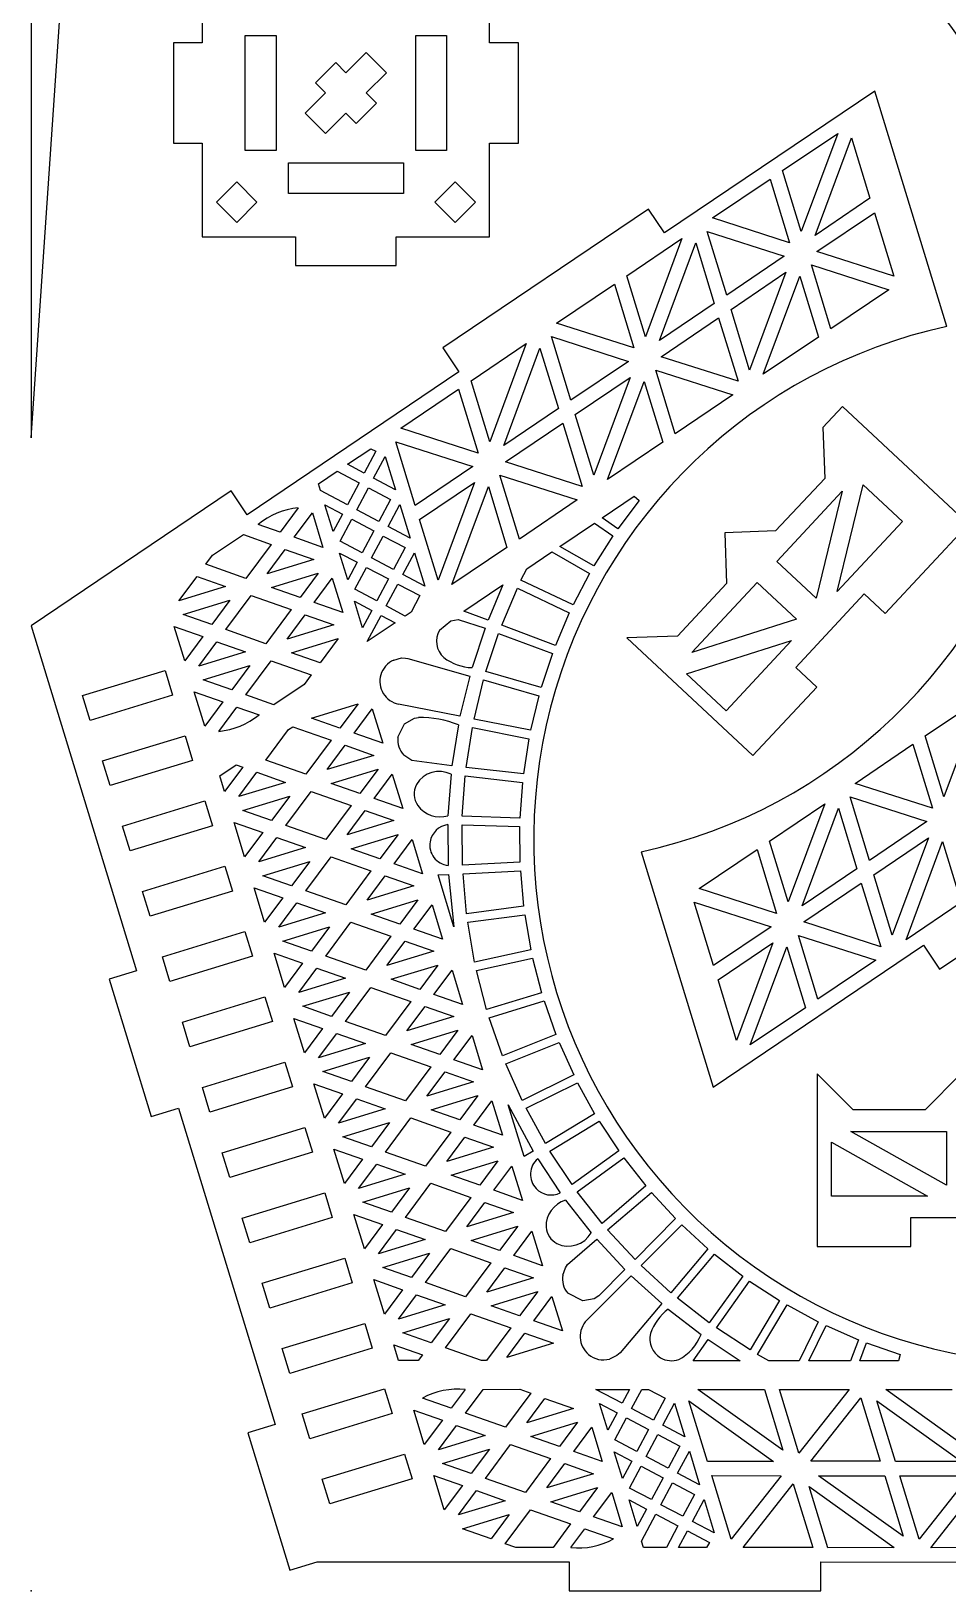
# Model space of a CAD drawing. Extents: x -170 to 20, y -131 to 140.
# Drawn here: x -169.6 to -67.6, y -131.2 to 42.3 of the extents above; entities that cross this region are included whole.
import ezdxf

# ---------------------------------------------------------------- set-up
doc = ezdxf.new("R2010")
doc.units = 0
doc.header["$MEASUREMENT"] = 0
doc.layers.add('CYAN', color=4, linetype='Continuous')
doc.layers.add('RED', color=1, linetype='Continuous')

msp = doc.modelspace()

# ---------------------------------------------------------------- linework, layer by layer
at = {"layer": 'CYAN'}
for p, q in [((-169.588992, 86.399493), (-169.588992, -2.900507)), ((-169.588992, -2.900507), (-165.808992, 52.759493)), ((-150.555992, 51.466493), (-150.555992, 41.066493)), ((-118.555992, 41.066493), (-118.555992, 51.466493)), ((-145.755992, 29.066493), (-145.755992, 41.866493)), ((-145.755992, 41.866493), (-142.335992, 41.866493)), ((-142.335992, 41.866493), (-142.335992, 29.066493)), ((-126.775992, 29.066493), (-126.775992, 41.866493)), ((-126.775992, 41.866493), (-123.355992, 41.866493)), ((-123.355992, 41.866493), (-123.355992, 29.066493)), ((-150.555992, 41.066493), (-153.755992, 41.066493)), ((-153.755992, 41.066493), (-153.755992, 29.866493)), ((-134.555992, 37.726493), (-132.295992, 39.986493)), ((-132.295992, 39.986493), (-130.035992, 37.726493)), ((-115.355992, 41.066493), (-118.555992, 41.066493)), ((-115.355992, 29.866493), (-115.355992, 41.066493)), ((-137.955992, 36.606493), (-135.695992, 38.866493)), ((-135.695992, 38.866493), (-134.555992, 37.726493)), ((-136.815992, 35.466493), (-137.955992, 36.606493)), ((-130.035992, 37.726493), (-132.295992, 35.466493)), ((-139.075992, 33.206493), (-136.815992, 35.466493)), ((-132.295992, 35.466493), (-131.155992, 34.326493)), ((-75.685992, 35.680493), (-99.091992, 19.887493)), ((-67.674992, 9.478493), (-75.685992, 35.680493)), ((-136.815992, 30.946493), (-139.075992, 33.206493)), ((-134.555992, 33.206493), (-136.815992, 30.946493)), ((-133.415992, 32.066493), (-134.555992, 33.206493)), ((-131.155992, 34.326493), (-133.415992, 32.066493)), ((-153.755992, 29.866493), (-150.555992, 29.866493)), ((-150.555992, 29.866493), (-150.555992, 19.466493)), ((-118.555992, 19.466493), (-118.555992, 29.866493)), ((-118.555992, 29.866493), (-115.355992, 29.866493)), ((-85.947992, 26.834493), (-79.808992, 30.969493)), ((-79.808992, 30.969493), (-83.871992, 20.044493)), ((-82.319992, 19.619493), (-78.277992, 30.475493)), ((-78.277992, 30.475493), (-76.219992, 23.743493)), ((-142.335992, 29.066493), (-145.755992, 29.066493)), ((-123.355992, 29.066493), (-126.775992, 29.066493)), ((-140.955992, 24.266493), (-140.955992, 27.686493)), ((-140.955992, 27.686493), (-128.155992, 27.686493)), ((-128.155992, 27.686493), (-128.155992, 24.266493)), ((-83.871992, 20.044493), (-85.947992, 26.834493)), ((-148.975992, 23.306493), (-146.715992, 25.566493)), ((-146.715992, 25.566493), (-144.455992, 23.306493)), ((-124.655992, 23.306493), (-122.395992, 25.566493)), ((-122.395992, 25.566493), (-120.135992, 23.306493)), ((-93.766992, 21.557493), (-87.331992, 25.888493)), ((-87.331992, 25.888493), (-85.162992, 18.792493)), ((-146.715992, 21.046493), (-148.975992, 23.306493)), ((-144.455992, 23.306493), (-146.715992, 21.046493)), ((-128.155992, 24.266493), (-140.955992, 24.266493)), ((-122.395992, 21.046493), (-124.655992, 23.306493)), ((-120.135992, 23.306493), (-122.395992, 21.046493)), ((-76.219992, 23.743493), (-82.319992, 19.619493)), ((-100.865992, 22.545493), (-123.768992, 7.093493)), ((-99.091992, 19.887493), (-100.865992, 22.545493)), ((-85.162992, 18.792493), (-93.766992, 21.557493)), ((-82.124992, 17.817493), (-75.727992, 22.136493)), ((-75.727992, 22.136493), (-73.570992, 15.079493)), ((-150.555992, 19.466493), (-140.155992, 19.466493)), ((-140.155992, 19.466493), (-140.155992, 16.266493)), ((-128.955992, 16.266493), (-128.955992, 19.466493)), ((-128.955992, 19.466493), (-118.555992, 19.466493)), ((-103.284992, 15.134493), (-97.145992, 19.269493)), ((-97.145992, 19.269493), (-101.208992, 8.344493)), ((-92.166992, 12.970493), (-94.329992, 20.046493)), ((-94.329992, 20.046493), (-85.769992, 17.289493)), ((-99.656992, 7.919493), (-95.614992, 18.775493)), ((-95.614992, 18.775493), (-93.555992, 12.043493)), ((-73.570992, 15.079493), (-82.124992, 17.817493)), ((-140.155992, 16.266493), (-128.955992, 16.266493)), ((-85.769992, 17.289493), (-92.166992, 12.970493)), ((-80.562992, 9.218493), (-82.737992, 16.333493)), ((-82.737992, 16.333493), (-74.133992, 13.568493)), ((-111.103992, 9.857493), (-104.668992, 14.188493)), ((-104.668992, 14.188493), (-102.499992, 7.092493)), ((-101.208992, 8.344493), (-103.284992, 15.134493)), ((-91.680992, 11.382493), (-85.579992, 15.506493)), ((-85.579992, 15.506493), (-89.616992, 4.631493)), ((-88.091992, 4.156493), (-84.021992, 15.062493)), ((-84.021992, 15.062493), (-81.952992, 8.292493)), ((-74.133992, 13.568493), (-80.562992, 9.218493)), ((-93.555992, 12.043493), (-99.656992, 7.919493)), ((-99.461992, 6.117493), (-93.064992, 10.436493)), ((-93.064992, 10.436493), (-90.906992, 3.379493)), ((-89.616992, 4.631493), (-91.680992, 11.382493)), ((-102.499992, 7.092493), (-111.103992, 9.857493)), ((-123.768992, 7.093493), (-121.975992, 4.442493)), ((-120.621992, 3.433493), (-114.482992, 7.569493)), ((-114.482992, 7.569493), (-118.545992, -3.355507)), ((-116.993992, -3.780507), (-112.950992, 7.075493)), ((-112.950992, 7.075493), (-110.892992, 0.343493)), ((-109.502992, 1.270493), (-111.666992, 8.346493)), ((-111.666992, 8.346493), (-103.106992, 5.589493)), ((-81.952992, 8.292493), (-88.091992, 4.156493)), ((-103.106992, 5.589493), (-109.502992, 1.270493)), ((-90.906992, 3.379493), (-99.461992, 6.117493)), ((-121.975992, 4.442493), (-145.554992, -11.466507)), ((-109.017992, -0.317507), (-102.916992, 3.806493)), ((-102.916992, 3.806493), (-106.953992, -7.068507)), ((-97.899992, -2.481507), (-100.074992, 4.633493)), ((-100.074992, 4.633493), (-91.469992, 1.868493)), ((-128.440992, -1.842507), (-122.005992, 2.488493)), ((-122.005992, 2.488493), (-119.835992, -4.607507)), ((-118.545992, -3.355507), (-120.621992, 3.433493)), ((-105.427992, -7.543507), (-101.358992, 3.362493)), ((-101.358992, 3.362493), (-99.288992, -3.407507)), ((-91.469992, 1.868493), (-97.899992, -2.481507)), ((-110.892992, 0.343493), (-116.993992, -3.780507)), ((-79.277992, 0.567493), (-81.459992, -1.773507)), ((-65.235992, -12.527507), (-79.277992, 0.567493)), ((-116.798992, -5.582507), (-110.401992, -1.263507)), ((-110.401992, -1.263507), (-108.243992, -8.320507)), ((-106.953992, -7.068507), (-109.017992, -0.317507)), ((-126.839992, -10.429507), (-129.003992, -3.353507)), ((-129.003992, -3.353507), (-120.442992, -6.110507)), ((-119.835992, -4.607507), (-128.440992, -1.842507)), ((-99.288992, -3.407507), (-105.427992, -7.543507)), ((-81.459992, -1.773507), (-81.262992, -7.426507)), ((-134.386992, -5.856507), (-131.799992, -4.124507)), ((-131.231992, -4.410507), (-132.532992, -6.858507)), ((-131.799992, -4.124507), (-131.231992, -4.410507)), ((-131.483992, -7.415507), (-130.176992, -4.987507)), ((-130.176992, -4.987507), (-129.036992, -8.717507)), ((-137.610992, -8.034507), (-135.512992, -6.619507)), ((-135.512992, -6.619507), (-133.090992, -7.907507)), ((-132.532992, -6.858507), (-134.386992, -5.856507)), ((-120.442992, -6.110507), (-126.839992, -10.429507)), ((-108.243992, -8.320507), (-116.798992, -5.582507)), ((-137.388992, -8.761507), (-137.610992, -8.034507)), ((-133.090992, -7.907507), (-134.391992, -10.354507)), ((-133.342992, -10.912507), (-132.035992, -8.483507)), ((-132.035992, -8.483507), (-129.594992, -9.766507)), ((-129.036992, -8.717507), (-131.483992, -7.415507)), ((-126.354992, -12.017507), (-120.253992, -7.893507)), ((-120.253992, -7.893507), (-124.290992, -18.768507)), ((-122.764992, -19.243507), (-118.695992, -8.337507)), ((-118.695992, -8.337507), (-116.625992, -15.107507)), ((-115.235992, -14.181507), (-117.411992, -7.066507)), ((-117.411992, -7.066507), (-108.806992, -9.831507)), ((-81.262992, -7.426507), (-86.718992, -13.277507)), ((-79.888992, -20.029507), (-76.992992, -8.126507)), ((-76.992992, -8.126507), (-72.604992, -12.218507)), ((-147.328992, -8.809507), (-169.588992, -23.834507)), ((-145.554992, -11.466507), (-147.328992, -8.809507)), ((-134.391992, -10.354507), (-137.388992, -8.761507)), ((-135.985992, -13.351507), (-136.891992, -10.386507)), ((-136.891992, -10.386507), (-134.949992, -11.403507)), ((-129.594992, -9.766507), (-130.895992, -12.213507)), ((-129.846992, -12.771507), (-128.539992, -10.342507)), ((-128.539992, -10.342507), (-127.399992, -14.072507)), ((-108.806992, -9.831507), (-115.235992, -14.181507)), ((-106.041992, -11.830507), (-102.469992, -9.420507)), ((-101.911992, -9.877507), (-104.293992, -13.031507)), ((-102.469992, -9.420507), (-101.911992, -9.877507)), ((-86.599992, -16.669507), (-79.315992, -8.858507)), ((-79.315992, -8.858507), (-82.211992, -20.761507)), ((-139.866992, -10.710507), (-141.883992, -13.418507)), ((-140.309992, -13.983507), (-138.292992, -11.275507)), ((-138.292992, -11.275507), (-137.123992, -15.100507)), ((-134.949992, -11.403507), (-135.985992, -13.351507)), ((-135.201992, -14.408507), (-133.894992, -11.980507)), ((-133.894992, -11.980507), (-131.453992, -13.262507)), ((-130.895992, -12.213507), (-133.342992, -10.912507)), ((-124.290992, -18.768507), (-126.354992, -12.017507)), ((-104.293992, -13.031507), (-106.041992, -11.830507)), ((-149.400992, -15.988507), (-145.964992, -13.683507)), ((-145.964992, -13.683507), (-142.872992, -14.766507)), ((-141.883992, -13.418507), (-144.316992, -12.573507)), ((-131.453992, -13.262507), (-132.754992, -15.709507)), ((-131.705992, -16.267507), (-130.398992, -13.839507)), ((-130.398992, -13.839507), (-127.956992, -15.121507)), ((-127.399992, -14.072507), (-129.846992, -12.771507)), ((-110.739992, -15.002507), (-106.890992, -12.403507)), ((-104.845992, -13.827507), (-106.959992, -17.172507)), ((-106.890992, -12.403507), (-104.845992, -13.827507)), ((-86.718992, -13.277507), (-92.371992, -13.474507)), ((-92.371992, -13.474507), (-92.174992, -19.128507)), ((-72.604992, -12.218507), (-79.888992, -20.029507)), ((-74.510992, -22.473507), (-65.235992, -12.527507)), ((-142.872992, -14.766507), (-145.687992, -18.555507)), ((-143.314992, -18.039507), (-141.298992, -15.331507)), ((-141.298992, -15.331507), (-138.112992, -16.448507)), ((-137.123992, -15.100507), (-140.309992, -13.983507)), ((-132.754992, -15.709507), (-135.201992, -14.408507)), ((-127.956992, -15.121507), (-129.258992, -17.568507)), ((-116.625992, -15.107507), (-122.764992, -19.243507)), ((-114.433992, -17.491507), (-111.626992, -15.587507)), ((-111.626992, -15.587507), (-107.436992, -18.007507)), ((-106.959992, -17.172507), (-110.739992, -15.002507)), ((-150.140992, -16.988507), (-149.400992, -15.988507)), ((-145.687992, -18.555507), (-150.140992, -16.988507)), ((-138.112992, -16.448507), (-143.314992, -18.039507)), ((-134.347992, -18.706507), (-135.254992, -15.742507)), ((-135.254992, -15.742507), (-133.312992, -16.758507)), ((-133.312992, -16.758507), (-134.347992, -18.706507)), ((-133.564992, -19.763507), (-132.257992, -17.335507)), ((-132.257992, -17.335507), (-129.815992, -18.617507)), ((-129.258992, -17.568507), (-131.705992, -16.267507)), ((-128.209992, -18.126507), (-126.902992, -15.698507)), ((-126.902992, -15.698507), (-125.761992, -19.427507)), ((-82.211992, -20.761507), (-86.599992, -16.669507)), ((-153.145992, -21.044507), (-151.129992, -18.336507)), ((-151.129992, -18.336507), (-147.943992, -19.454507)), ((-142.846992, -19.569507), (-137.644992, -17.978507)), ((-137.644992, -17.978507), (-139.661992, -20.686507)), ((-138.087992, -21.251507), (-136.070992, -18.543507)), ((-136.070992, -18.543507), (-134.901992, -22.368507)), ((-129.815992, -18.617507), (-131.117992, -21.065507)), ((-125.761992, -19.427507), (-128.209992, -18.126507)), ((-115.066992, -18.772507), (-114.433992, -17.491507)), ((-109.276992, -21.498507), (-115.066992, -18.772507)), ((-107.436992, -18.007507), (-109.276992, -21.498507)), ((-96.065992, -26.820507), (-88.782992, -19.009507)), ((-88.782992, -19.009507), (-84.394992, -23.101507)), ((-147.943992, -19.454507), (-153.145992, -21.044507)), ((-147.918992, -24.256507), (-145.102992, -20.468507)), ((-145.102992, -20.468507), (-140.650992, -22.034507)), ((-139.661992, -20.686507), (-142.846992, -19.569507)), ((-131.117992, -21.065507), (-133.564992, -19.763507)), ((-130.068992, -21.622507), (-128.761992, -19.194507)), ((-128.761992, -19.194507), (-126.319992, -20.476507)), ((-126.319992, -20.476507), (-127.307992, -22.305507)), ((-121.421992, -22.200507), (-117.071992, -19.259507)), ((-117.071992, -19.259507), (-118.726992, -23.216507)), ((-117.216992, -23.779507), (-115.467992, -19.647507)), ((-115.467992, -19.647507), (-109.696992, -22.379507)), ((-92.174992, -19.128507), (-97.630992, -24.979507)), ((-84.489992, -28.482507), (-76.850992, -20.291507)), ((-76.850992, -20.291507), (-74.510992, -22.473507)), ((-152.677992, -22.574507), (-147.475992, -20.984507)), ((-147.475992, -20.984507), (-149.491992, -23.692507)), ((-140.650992, -22.034507), (-143.465992, -25.823507)), ((-134.901992, -22.368507), (-138.087992, -21.251507)), ((-132.710992, -24.061507), (-133.616992, -21.097507)), ((-133.616992, -21.097507), (-131.674992, -22.114507)), ((-131.674992, -22.114507), (-132.710992, -24.061507)), ((-127.945992, -22.751507), (-130.068992, -21.622507)), ((-127.307992, -22.305507), (-127.945992, -22.751507)), ((-118.726992, -23.216507), (-121.421992, -22.200507)), ((-109.696992, -22.379507), (-111.236992, -26.029507)), ((-169.588992, -23.834507), (-157.852992, -62.220507)), ((-152.497992, -27.748507), (-153.666992, -23.922507)), ((-153.666992, -23.922507), (-150.480992, -25.040507)), ((-149.491992, -23.692507), (-152.677992, -22.574507)), ((-143.465992, -25.823507), (-147.918992, -24.256507)), ((-141.092992, -25.307507), (-139.076992, -22.599507)), ((-135.890992, -23.716507), (-141.092992, -25.307507)), ((-139.076992, -22.599507), (-135.890992, -23.716507)), ((-132.179992, -25.593507), (-130.620992, -22.690507)), ((-129.071992, -23.514507), (-132.179992, -25.593507)), ((-130.620992, -22.690507), (-129.071992, -23.514507)), ((-124.138992, -24.327507), (-122.871992, -23.270507)), ((-122.871992, -23.270507), (-122.052992, -23.145507)), ((-122.052992, -23.145507), (-119.059992, -24.112507)), ((-119.059992, -24.112507), (-120.503992, -28.486507)), ((-111.236992, -26.029507), (-117.216992, -23.779507)), ((-84.394992, -23.101507), (-96.065992, -26.820507)), ((-150.480992, -25.040507), (-152.497992, -27.748507)), ((-150.923992, -28.312507), (-148.907992, -25.604507)), ((-148.907992, -25.604507), (-145.721992, -26.722507)), ((-140.624992, -26.837507), (-135.422992, -25.246507)), ((-135.422992, -25.246507), (-137.439992, -27.954507)), ((-118.964992, -28.936507), (-117.567992, -24.681507)), ((-117.567992, -24.681507), (-111.569992, -26.926507)), ((-97.630992, -24.979507), (-103.283992, -25.176507)), ((-103.283992, -25.176507), (-89.241992, -38.270507)), ((-96.634992, -29.189507), (-84.962992, -25.470507)), ((-84.962992, -25.470507), (-92.245992, -33.281507)), ((-145.721992, -26.722507), (-150.923992, -28.312507)), ((-145.696992, -31.524507), (-142.880992, -27.736507)), ((-142.880992, -27.736507), (-138.428992, -29.302507)), ((-137.439992, -27.954507), (-140.624992, -26.837507)), ((-129.231992, -27.641507), (-128.359992, -27.416507)), ((-128.359992, -27.416507), (-127.917992, -27.427507)), ((-127.917992, -27.427507), (-127.677992, -27.458507)), ((-127.677992, -27.458507), (-120.761992, -29.422507)), ((-111.569992, -26.926507), (-112.821992, -30.696507)), ((-163.867992, -31.600507), (-154.687992, -28.794507)), ((-154.687992, -28.794507), (-153.845992, -31.548507)), ((-150.455992, -29.842507), (-145.253992, -28.252507)), ((-145.253992, -28.252507), (-147.269992, -30.960507)), ((-138.428992, -29.302507), (-139.194992, -30.352507)), ((-120.761992, -29.422507), (-121.860992, -33.899507)), ((-112.821992, -30.696507), (-118.964992, -28.936507)), ((-92.245992, -33.281507), (-96.634992, -29.189507)), ((-82.148992, -30.664507), (-84.489992, -28.482507)), ((-151.444992, -31.190507), (-148.258992, -32.308507)), ((-150.275992, -35.016507), (-151.444992, -31.190507)), ((-147.269992, -30.960507), (-150.455992, -29.842507)), ((-139.194992, -30.352507), (-142.579992, -32.621507)), ((-120.280992, -34.211507), (-119.228992, -29.853507)), ((-119.228992, -29.853507), (-113.084992, -31.614507)), ((-89.241992, -38.270507), (-82.148992, -30.664507)), ((-163.025992, -34.355507), (-163.867992, -31.600507)), ((-153.845992, -31.548507), (-163.025992, -34.355507)), ((-148.258992, -32.308507), (-150.275992, -35.016507)), ((-148.701992, -35.580507), (-146.685992, -32.872507)), ((-146.685992, -32.872507), (-144.226992, -33.731507)), ((-142.579992, -32.621507), (-145.696992, -31.524507)), ((-138.402992, -34.105507), (-133.200992, -32.514507)), ((-133.200992, -32.514507), (-135.217992, -35.222507)), ((-121.860992, -33.899507), (-128.690992, -32.557507)), ((-113.084992, -31.614507), (-114.003992, -35.450507)), ((-70.058992, -36.095507), (-63.919992, -31.960507)), ((-63.919992, -31.960507), (-67.988992, -42.866507)), ((-135.217992, -35.222507), (-138.402992, -34.105507)), ((-133.643992, -35.787507), (-131.626992, -33.079507)), ((-131.626992, -33.079507), (-130.457992, -36.904507)), ((-128.024992, -34.738507), (-126.914992, -34.127507)), ((-126.914992, -34.127507), (-126.476992, -34.055507)), ((-114.003992, -35.450507), (-120.280992, -34.211507)), ((-161.645992, -38.868507), (-152.465992, -36.062507)), ((-152.465992, -36.062507), (-151.623992, -38.816507)), ((-143.473992, -38.792507), (-140.940992, -35.382507)), ((-140.940992, -35.382507), (-140.470992, -35.071507)), ((-140.470992, -35.071507), (-136.206992, -36.570507)), ((-130.457992, -36.904507), (-133.643992, -35.787507)), ((-128.776992, -36.244507), (-128.024992, -34.738507)), ((-122.029992, -34.850507), (-122.750992, -39.400507)), ((-121.167992, -39.585507), (-120.474992, -35.148507)), ((-120.474992, -35.148507), (-114.191992, -36.407507)), ((-114.191992, -36.407507), (-114.795992, -40.314507)), ((-67.988992, -42.866507), (-70.058992, -36.095507)), ((-136.206992, -36.570507), (-139.021992, -40.359507)), ((-136.648992, -39.842507), (-134.632992, -37.135507)), ((-134.632992, -37.135507), (-131.446992, -38.252507)), ((-77.877992, -41.372507), (-71.448992, -37.022507)), ((-71.448992, -37.022507), (-69.272992, -44.137507)), ((-160.803992, -41.622507), (-161.645992, -38.868507)), ((-151.623992, -38.816507), (-160.803992, -41.622507)), ((-148.585992, -40.543507), (-146.783992, -39.323507)), ((-146.036992, -39.576507), (-148.053992, -42.284507)), ((-146.783992, -39.323507), (-146.036992, -39.576507)), ((-139.021992, -40.359507), (-143.473992, -38.792507)), ((-131.446992, -38.252507), (-136.648992, -39.842507)), ((-136.180992, -41.373507), (-130.978992, -39.782507)), ((-130.978992, -39.782507), (-132.994992, -42.490507)), ((-127.215992, -38.820507), (-128.111992, -38.215507)), ((-122.750992, -39.400507), (-127.215992, -38.820507)), ((-114.795992, -40.314507), (-121.167992, -39.585507)), ((-148.053992, -42.284507), (-148.585992, -40.543507)), ((-146.479992, -42.848507), (-144.463992, -40.140507)), ((-141.277992, -41.258507), (-146.479992, -42.848507)), ((-144.463992, -40.140507), (-141.277992, -41.258507)), ((-132.994992, -42.490507), (-136.180992, -41.373507)), ((-131.421992, -43.054507), (-129.404992, -40.347507)), ((-129.404992, -40.347507), (-128.235992, -44.172507)), ((-122.856992, -40.352507), (-123.200992, -44.975507)), ((-121.600992, -45.009507), (-121.273992, -40.538507)), ((-121.273992, -40.538507), (-114.902992, -41.267507)), ((-114.902992, -41.267507), (-115.197992, -45.226507)), ((-69.272992, -44.137507), (-77.877992, -41.372507)), ((-159.423992, -46.136507), (-150.243992, -43.329507)), ((-150.243992, -43.329507), (-149.401992, -46.084507)), ((-146.011992, -44.378507), (-140.809992, -42.788507)), ((-140.809992, -42.788507), (-142.825992, -45.495507)), ((-141.251992, -46.060507), (-138.436992, -42.271507)), ((-138.436992, -42.271507), (-133.984992, -43.838507)), ((-128.235992, -44.172507), (-131.421992, -43.054507)), ((-76.282992, -49.940507), (-78.440992, -42.883507)), ((-78.440992, -42.883507), (-69.885992, -45.621507)), ((-142.825992, -45.495507), (-146.011992, -44.378507)), ((-133.984992, -43.838507), (-136.799992, -47.627507)), ((-134.426992, -47.110507), (-132.410992, -44.403507)), ((-132.410992, -44.403507), (-129.224992, -45.520507)), ((-115.197992, -45.226507), (-121.600992, -45.009507)), ((-87.395992, -47.795507), (-81.256992, -43.660507)), ((-81.256992, -43.660507), (-85.325992, -54.566507)), ((-83.767992, -55.010507), (-79.730992, -44.135507)), ((-79.730992, -44.135507), (-77.666992, -50.886507)), ((-158.581992, -48.890507), (-159.423992, -46.136507)), ((-149.401992, -46.084507), (-158.581992, -48.890507)), ((-145.831992, -49.551507), (-147.000992, -45.726507)), ((-147.000992, -45.726507), (-143.814992, -46.844507)), ((-143.814992, -46.844507), (-145.831992, -49.551507)), ((-136.799992, -47.627507), (-141.251992, -46.060507)), ((-129.224992, -45.520507), (-134.426992, -47.110507)), ((-123.212992, -45.961507), (-123.180992, -50.511507)), ((-121.585992, -50.462507), (-121.618992, -45.976507)), ((-121.618992, -45.976507), (-115.221992, -46.174507)), ((-115.221992, -46.174507), (-115.181992, -50.136507)), ((-69.885992, -45.621507), (-76.282992, -49.940507)), ((-68.481992, -62.048507), (-45.578992, -46.597507)), ((-144.257992, -50.116507), (-142.241992, -47.408507)), ((-139.055992, -48.525507), (-144.257992, -50.116507)), ((-142.241992, -47.408507), (-139.055992, -48.525507)), ((-133.958992, -48.640507), (-128.756992, -47.050507)), ((-128.756992, -47.050507), (-130.772992, -49.758507)), ((-129.199992, -50.322507), (-127.182992, -47.614507)), ((-127.182992, -47.614507), (-126.013992, -51.440507)), ((-85.325992, -54.566507), (-87.395992, -47.795507)), ((-75.791992, -51.547507), (-69.690992, -47.423507)), ((-69.690992, -47.423507), (-73.733992, -58.279507)), ((-72.201992, -58.773507), (-68.138992, -47.848507)), ((-68.138992, -47.848507), (-66.062992, -54.637507)), ((-143.789992, -51.646507), (-138.587992, -50.056507)), ((-138.587992, -50.056507), (-140.603992, -52.763507)), ((-139.029992, -53.328507), (-136.214992, -49.539507)), ((-136.214992, -49.539507), (-131.762992, -51.106507)), ((-130.772992, -49.758507), (-133.958992, -48.640507)), ((-126.013992, -51.440507), (-129.199992, -50.322507)), ((-115.181992, -50.136507), (-121.585992, -50.462507)), ((-101.672992, -48.981507), (-93.661992, -75.184507)), ((-95.214992, -53.072507), (-88.784992, -48.722507)), ((-88.784992, -48.722507), (-86.609992, -55.837507)), ((-157.201992, -53.404507), (-148.021992, -50.597507)), ((-148.021992, -50.597507), (-147.179992, -53.352507)), ((-140.603992, -52.763507), (-143.789992, -51.646507)), ((-131.762992, -51.106507), (-134.577992, -54.895507)), ((-132.204992, -54.378507), (-130.188992, -51.670507)), ((-130.188992, -51.670507), (-127.002992, -52.788507)), ((-124.301992, -51.565507), (-123.129992, -51.499507)), ((-122.541992, -57.322507), (-124.301992, -51.565507)), ((-123.129992, -51.499507), (-122.541992, -57.322507)), ((-121.521992, -51.426507), (-115.135992, -51.105507)), ((-121.120992, -55.883507), (-121.521992, -51.426507)), ((-115.135992, -51.105507), (-114.772992, -55.030507)), ((-77.666992, -50.886507), (-83.767992, -55.010507)), ((-73.733992, -58.279507), (-75.791992, -51.547507)), ((-156.359992, -56.158507), (-157.201992, -53.404507)), ((-147.179992, -53.352507), (-156.359992, -56.158507)), ((-143.609992, -56.819507), (-144.778992, -52.994507)), ((-144.778992, -52.994507), (-141.592992, -54.111507)), ((-134.577992, -54.895507), (-139.029992, -53.328507)), ((-127.002992, -52.788507), (-132.204992, -54.378507)), ((-86.609992, -55.837507), (-95.214992, -53.072507)), ((-83.577992, -56.793507), (-77.181992, -52.474507)), ((-77.181992, -52.474507), (-75.017992, -59.550507)), ((-141.592992, -54.111507), (-143.609992, -56.819507)), ((-142.035992, -57.384507), (-140.019992, -54.676507)), ((-140.019992, -54.676507), (-136.833992, -55.793507)), ((-131.736992, -55.908507), (-126.534992, -54.318507)), ((-126.534992, -54.318507), (-128.550992, -57.026507)), ((-126.977992, -57.590507), (-124.960992, -54.882507)), ((-124.960992, -54.882507), (-123.791992, -58.708507)), ((-114.772992, -55.030507), (-121.120992, -55.883507)), ((-93.619992, -61.640507), (-95.777992, -54.583507)), ((-95.777992, -54.583507), (-87.222992, -57.321507)), ((-66.062992, -54.637507), (-72.201992, -58.773507)), ((-136.833992, -55.793507), (-142.035992, -57.384507)), ((-136.807992, -60.596507), (-133.992992, -56.807507)), ((-133.992992, -56.807507), (-129.540992, -58.374507)), ((-128.550992, -57.026507), (-131.736992, -55.908507)), ((-120.998992, -56.829507), (-114.644992, -55.995507)), ((-120.229992, -61.258507), (-120.998992, -56.829507)), ((-114.644992, -55.995507), (-113.976992, -59.890507)), ((-75.017992, -59.550507), (-83.577992, -56.793507)), ((-154.979992, -60.672507), (-145.799992, -57.865507)), ((-145.799992, -57.865507), (-144.957992, -60.619507)), ((-141.567992, -58.914507), (-136.365992, -57.323507)), ((-138.381992, -60.031507), (-141.567992, -58.914507)), ((-136.365992, -57.323507), (-138.381992, -60.031507)), ((-129.540992, -58.374507), (-132.355992, -62.162507)), ((-129.982992, -61.646507), (-127.966992, -58.938507)), ((-127.966992, -58.938507), (-124.780992, -60.056507)), ((-123.791992, -58.708507), (-126.977992, -57.590507)), ((-87.222992, -57.321507), (-93.619992, -61.640507)), ((-84.184992, -58.296507), (-75.580992, -61.061507)), ((-82.015992, -65.391507), (-84.184992, -58.296507)), ((-154.137992, -63.426507), (-154.979992, -60.672507)), ((-144.957992, -60.619507), (-154.137992, -63.426507)), ((-141.387992, -64.087507), (-142.556992, -60.262507)), ((-142.556992, -60.262507), (-139.370992, -61.379507)), ((-132.355992, -62.162507), (-136.807992, -60.596507)), ((-124.780992, -60.056507), (-129.982992, -61.646507)), ((-113.976992, -59.890507), (-120.229992, -61.258507)), ((-93.661992, -75.184507), (-70.256992, -59.391507)), ((-93.128992, -63.247507), (-87.027992, -59.123507)), ((-87.027992, -59.123507), (-91.069992, -69.979507)), ((-89.538992, -70.473507), (-85.475992, -59.548507)), ((-85.475992, -59.548507), (-83.399992, -66.337507)), ((-70.256992, -59.391507), (-68.481992, -62.048507)), ((-157.852992, -62.220507), (-160.912992, -63.155507)), ((-139.370992, -61.379507), (-141.387992, -64.087507)), ((-139.813992, -64.652507), (-137.797992, -61.944507)), ((-137.797992, -61.944507), (-134.611992, -63.061507)), ((-129.514992, -63.176507), (-124.312992, -61.586507)), ((-124.312992, -61.586507), (-126.328992, -64.294507)), ((-124.755992, -64.858507), (-122.738992, -62.150507)), ((-122.738992, -62.150507), (-121.569992, -65.976507)), ((-120.006992, -62.193507), (-113.772992, -60.831507)), ((-118.888992, -66.536507), (-120.006992, -62.193507)), ((-113.772992, -60.831507), (-112.767992, -64.665507)), ((-75.580992, -61.061507), (-82.015992, -65.391507)), ((-160.912992, -63.155507), (-156.234992, -78.456507)), ((-134.611992, -63.061507), (-139.813992, -64.652507)), ((-134.585992, -67.864507), (-131.770992, -64.075507)), ((-131.770992, -64.075507), (-127.317992, -65.642507)), ((-126.328992, -64.294507), (-129.514992, -63.176507)), ((-91.069992, -69.979507), (-93.128992, -63.247507)), ((-152.757992, -67.940507), (-143.577992, -65.133507)), ((-143.577992, -65.133507), (-142.735992, -67.887507)), ((-139.345992, -66.182507), (-134.143992, -64.591507)), ((-134.143992, -64.591507), (-136.159992, -67.299507)), ((-127.317992, -65.642507), (-130.133992, -69.430507)), ((-121.569992, -65.976507), (-124.755992, -64.858507)), ((-112.767992, -64.665507), (-118.888992, -66.536507)), ((-118.607992, -67.454507), (-112.487992, -65.583507)), ((-112.487992, -65.583507), (-111.176992, -69.323507)), ((-140.334992, -67.530507), (-137.148992, -68.647507)), ((-139.165992, -71.355507), (-140.334992, -67.530507)), ((-136.159992, -67.299507), (-139.345992, -66.182507)), ((-127.760992, -68.914507), (-125.744992, -66.206507)), ((-122.558992, -67.324507), (-127.760992, -68.914507)), ((-125.744992, -66.206507), (-122.558992, -67.324507)), ((-117.106992, -71.680507), (-118.607992, -67.454507)), ((-83.399992, -66.337507), (-89.538992, -70.473507)), ((-151.915992, -70.694507), (-152.757992, -67.940507)), ((-142.735992, -67.887507), (-151.915992, -70.694507)), ((-137.148992, -68.647507), (-139.165992, -71.355507)), ((-137.591992, -71.920507), (-135.574992, -69.212507)), ((-135.574992, -69.212507), (-132.389992, -70.329507)), ((-130.133992, -69.430507), (-134.585992, -67.864507)), ((-127.292992, -70.444507), (-122.090992, -68.854507)), ((-122.090992, -68.854507), (-124.106992, -71.562507)), ((-122.533992, -72.126507), (-120.516992, -69.418507)), ((-120.516992, -69.418507), (-119.347992, -73.243507)), ((-111.176992, -69.323507), (-117.106992, -71.680507)), ((-132.389992, -70.329507), (-137.591992, -71.920507)), ((-124.106992, -71.562507), (-127.292992, -70.444507)), ((-116.768992, -72.580507), (-110.819992, -70.218507)), ((-110.819992, -70.218507), (-109.194992, -73.820507)), ((-150.535992, -75.208507), (-141.355992, -72.401507)), ((-141.355992, -72.401507), (-140.513992, -75.155507)), ((-137.123992, -73.450507), (-131.921992, -71.859507)), ((-131.921992, -71.859507), (-133.937992, -74.567507)), ((-132.363992, -75.132507), (-129.548992, -71.343507)), ((-129.548992, -71.343507), (-125.095992, -72.910507)), ((-119.347992, -73.243507), (-122.533992, -72.126507)), ((-114.928992, -76.682507), (-116.768992, -72.580507)), ((-133.937992, -74.567507), (-137.123992, -73.450507)), ((-125.095992, -72.910507), (-127.911992, -76.698507)), ((-125.538992, -76.182507), (-123.522992, -73.474507)), ((-120.336992, -74.592507), (-125.538992, -76.182507)), ((-123.522992, -73.474507), (-120.336992, -74.592507)), ((-109.194992, -73.820507), (-114.928992, -76.682507)), ((-82.088992, -73.700507), (-82.088992, -92.900507)), ((-78.088992, -77.700507), (-82.088992, -73.700507)), ((-66.088992, -73.700507), (-70.088992, -77.700507)), ((-149.693992, -77.962507), (-150.535992, -75.208507)), ((-140.513992, -75.155507), (-149.693992, -77.962507)), ((-138.112992, -74.798507), (-134.926992, -75.915507)), ((-136.943992, -78.623507), (-138.112992, -74.798507)), ((-134.926992, -75.915507), (-136.943992, -78.623507)), ((-127.911992, -76.698507), (-132.363992, -75.132507)), ((-125.070992, -77.712507), (-119.868992, -76.122507)), ((-119.868992, -76.122507), (-121.884992, -78.829507)), ((-114.500992, -77.534507), (-108.761992, -74.692507)), ((-108.761992, -74.692507), (-106.867992, -78.149507)), ((-156.234992, -78.456507), (-153.174992, -77.521507)), ((-153.174992, -77.521507), (-142.415992, -112.713507)), ((-135.369992, -79.188507), (-133.352992, -76.480507)), ((-130.167992, -77.597507), (-135.369992, -79.188507)), ((-133.352992, -76.480507), (-130.167992, -77.597507)), ((-121.884992, -78.829507), (-125.070992, -77.712507)), ((-120.311992, -79.394507), (-118.294992, -76.686507)), ((-118.294992, -76.686507), (-117.125992, -80.511507)), ((-114.723992, -82.893507), (-116.483992, -77.136507)), ((-116.483992, -77.136507), (-113.715992, -82.292507)), ((-112.340992, -81.454507), (-114.500992, -77.534507)), ((-70.088992, -77.700507), (-78.088992, -77.700507)), ((-148.313992, -82.476507), (-139.133992, -79.669507)), ((-139.133992, -79.669507), (-138.291992, -82.423507)), ((-134.901992, -80.718507), (-129.699992, -79.127507)), ((-129.699992, -79.127507), (-131.715992, -81.835507)), ((-130.141992, -82.400507), (-127.326992, -78.611507)), ((-127.326992, -78.611507), (-122.873992, -80.178507)), ((-117.125992, -80.511507), (-120.311992, -79.394507)), ((-106.867992, -78.149507), (-112.340992, -81.454507)), ((-111.855992, -82.288507), (-106.363992, -78.978507)), ((-106.363992, -78.978507), (-104.181992, -82.284507)), ((-131.715992, -81.835507), (-134.901992, -80.718507)), ((-122.873992, -80.178507), (-125.689992, -83.966507)), ((-123.316992, -83.450507), (-121.300992, -80.742507)), ((-121.300992, -80.742507), (-118.114992, -81.859507)), ((-80.488992, -81.300507), (-69.808992, -87.300507)), ((-80.488992, -87.300507), (-80.488992, -81.300507)), ((-78.368992, -80.100507), (-67.688992, -80.100507)), ((-67.688992, -86.100507), (-78.368992, -80.100507)), ((-67.688992, -80.100507), (-67.688992, -86.100507)), ((-147.471992, -85.230507), (-148.313992, -82.476507)), ((-138.291992, -82.423507), (-147.471992, -85.230507)), ((-135.890992, -82.066507), (-132.704992, -83.183507)), ((-134.721992, -85.891507), (-135.890992, -82.066507)), ((-132.704992, -83.183507), (-134.721992, -85.891507)), ((-125.689992, -83.966507), (-130.141992, -82.400507)), ((-118.114992, -81.859507), (-123.316992, -83.450507)), ((-113.715992, -82.292507), (-114.723992, -82.893507)), ((-113.205992, -83.140507), (-110.687992, -86.930507)), ((-109.374992, -86.026507), (-111.855992, -82.288507)), ((-104.181992, -82.284507), (-109.374992, -86.026507)), ((-108.818992, -86.818507), (-103.631992, -83.057507)), ((-103.631992, -83.057507), (-101.172992, -86.175507)), ((-133.147992, -86.456507), (-131.130992, -83.748507)), ((-127.945992, -84.865507), (-133.147992, -86.456507)), ((-131.130992, -83.748507), (-127.945992, -84.865507)), ((-122.848992, -84.980507), (-117.646992, -83.390507)), ((-119.662992, -86.097507), (-122.848992, -84.980507)), ((-117.646992, -83.390507), (-119.662992, -86.097507)), ((-118.089992, -86.662507), (-116.072992, -83.954507)), ((-116.072992, -83.954507), (-114.903992, -87.779507)), ((-132.679992, -87.986507), (-127.477992, -86.395507)), ((-127.477992, -86.395507), (-129.493992, -89.103507)), ((-127.919992, -89.668507), (-125.104992, -85.879507)), ((-125.104992, -85.879507), (-120.651992, -87.445507)), ((-114.903992, -87.779507), (-118.089992, -86.662507)), ((-101.172992, -86.175507), (-106.046992, -90.342507)), ((-146.091992, -89.744507), (-136.910992, -86.937507)), ((-136.910992, -86.937507), (-136.068992, -89.691507)), ((-129.493992, -89.103507), (-132.679992, -87.986507)), ((-120.651992, -87.445507), (-123.467992, -91.234507)), ((-121.094992, -90.718507), (-119.078992, -88.010507)), ((-119.078992, -88.010507), (-115.892992, -89.127507)), ((-110.125992, -87.741507), (-107.255992, -91.381507)), ((-106.046992, -90.342507), (-108.818992, -86.818507)), ((-105.426992, -91.072507), (-100.551992, -86.905507)), ((-100.551992, -86.905507), (-97.865992, -89.807507)), ((-69.808992, -87.300507), (-80.488992, -87.300507)), ((-145.249992, -92.498507), (-146.091992, -89.744507)), ((-136.068992, -89.691507), (-145.249992, -92.498507)), ((-133.668992, -89.334507), (-130.482992, -90.451507)), ((-132.499992, -93.159507), (-133.668992, -89.334507)), ((-123.467992, -91.234507), (-127.919992, -89.668507)), ((-115.892992, -89.127507), (-121.094992, -90.718507)), ((-97.865992, -89.807507), (-102.370992, -94.363507)), ((-71.688992, -92.900507), (-71.688992, -89.700507)), ((-71.688992, -89.700507), (-60.488992, -89.700507)), ((-130.482992, -90.451507), (-132.499992, -93.159507)), ((-130.925992, -93.723507), (-128.908992, -91.016507)), ((-128.908992, -91.016507), (-125.723992, -92.133507)), ((-120.626992, -92.248507), (-115.424992, -90.657507)), ((-115.424992, -90.657507), (-117.440992, -93.365507)), ((-115.867992, -93.930507), (-113.850992, -91.222507)), ((-113.850992, -91.222507), (-112.681992, -95.047507)), ((-102.370992, -94.363507), (-105.426992, -91.072507)), ((-101.685992, -95.032507), (-97.174992, -90.495507)), ((-97.174992, -90.495507), (-94.267992, -93.161507)), ((-125.723992, -92.133507), (-130.925992, -93.723507)), ((-130.457992, -95.254507), (-125.255992, -93.663507)), ((-125.255992, -93.663507), (-127.271992, -96.371507)), ((-125.697992, -96.935507), (-122.882992, -93.147507)), ((-122.882992, -93.147507), (-118.429992, -94.713507)), ((-117.440992, -93.365507), (-120.626992, -92.248507)), ((-109.894992, -94.927507), (-106.635992, -92.111507)), ((-106.635992, -92.111507), (-103.493992, -95.480507)), ((-94.267992, -93.161507), (-98.376992, -98.056507)), ((-82.088992, -92.900507), (-71.688992, -92.900507)), ((-143.869992, -97.012507), (-134.688992, -94.205507)), ((-134.688992, -94.205507), (-133.846992, -96.959507)), ((-127.271992, -96.371507), (-130.457992, -95.254507)), ((-118.429992, -94.713507), (-121.245992, -98.502507)), ((-118.872992, -97.986507), (-116.856992, -95.278507)), ((-116.856992, -95.278507), (-113.670992, -96.395507)), ((-112.681992, -95.047507), (-115.867992, -93.930507)), ((-110.417992, -96.091507), (-110.124992, -95.269507)), ((-110.124992, -95.269507), (-109.894992, -94.927507)), ((-98.376992, -98.056507), (-101.685992, -95.032507)), ((-97.645992, -98.669507), (-93.536992, -93.774507)), ((-93.536992, -93.774507), (-90.389992, -96.200507)), ((-143.027992, -99.766507), (-143.869992, -97.012507)), ((-133.846992, -96.959507), (-143.027992, -99.766507)), ((-131.446992, -96.602507), (-128.260992, -97.719507)), ((-130.277992, -100.427507), (-131.446992, -96.602507)), ((-121.245992, -98.502507), (-125.697992, -96.935507)), ((-113.670992, -96.395507), (-118.872992, -97.986507)), ((-107.733992, -101.105507), (-102.820992, -96.174507)), ((-103.493992, -95.480507), (-106.387992, -98.393507)), ((-102.820992, -96.174507), (-99.406992, -99.271507)), ((-90.389992, -96.200507), (-94.107992, -101.415507)), ((-93.311992, -101.966507), (-89.613992, -96.758507)), ((-89.613992, -96.758507), (-86.295992, -98.922507)), ((-128.260992, -97.719507), (-130.277992, -100.427507)), ((-128.703992, -100.991507), (-126.686992, -98.284507)), ((-126.686992, -98.284507), (-123.500992, -99.401507)), ((-118.404992, -99.516507), (-113.202992, -97.925507)), ((-113.202992, -97.925507), (-115.218992, -100.633507)), ((-113.644992, -101.198507), (-111.628992, -98.490507)), ((-111.628992, -98.490507), (-110.459992, -102.315507)), ((-108.179992, -98.962507), (-109.866992, -98.098507)), ((-106.933992, -98.728507), (-108.179992, -98.962507)), ((-106.387992, -98.393507), (-106.933992, -98.728507)), ((-94.107992, -101.415507), (-97.645992, -98.669507)), ((-86.295992, -98.922507), (-89.551992, -104.414507)), ((-123.500992, -99.401507), (-128.703992, -100.991507)), ((-123.475992, -104.203507), (-120.660992, -100.415507)), ((-120.660992, -100.415507), (-116.207992, -101.981507)), ((-115.218992, -100.633507), (-118.404992, -99.516507)), ((-99.406992, -99.271507), (-104.042992, -104.766507)), ((-98.669992, -99.903507), (-95.026992, -102.721507)), ((-88.729992, -104.916507), (-85.453992, -99.418507)), ((-85.453992, -99.418507), (-81.976992, -101.282507)), ((-141.647992, -104.280507), (-132.466992, -101.473507)), ((-132.466992, -101.473507), (-131.624992, -104.227507)), ((-128.235992, -102.521507), (-123.033992, -100.931507)), ((-123.033992, -100.931507), (-125.049992, -103.639507)), ((-116.207992, -101.981507), (-118.905992, -105.608507)), ((-110.459992, -102.315507), (-113.644992, -101.198507)), ((-89.551992, -104.414507), (-93.311992, -101.966507)), ((-81.976992, -101.282507), (-84.097992, -105.633507)), ((-83.034992, -105.621507), (-81.114992, -101.709507)), ((-81.114992, -101.709507), (-77.490992, -103.299507)), ((-129.224992, -103.870507), (-126.038992, -104.987507)), ((-128.692992, -105.610507), (-129.224992, -103.870507)), ((-125.049992, -103.639507), (-128.235992, -102.521507)), ((-116.650992, -105.254507), (-114.634992, -102.546507)), ((-111.448992, -103.663507), (-116.650992, -105.254507)), ((-114.634992, -102.546507), (-111.448992, -103.663507)), ((-95.915992, -105.628507), (-94.249992, -103.278507)), ((-94.249992, -103.278507), (-90.664992, -105.633507)), ((-77.490992, -103.299507), (-78.390992, -105.624507)), ((-77.365992, -105.624507), (-76.588992, -103.651507)), ((-76.588992, -103.651507), (-72.850992, -104.934507)), ((-140.805992, -107.034507), (-141.647992, -104.280507)), ((-131.624992, -104.227507), (-140.805992, -107.034507)), ((-126.516992, -105.614507), (-128.692992, -105.610507)), ((-126.038992, -104.987507), (-126.516992, -105.614507)), ((-119.468992, -105.613507), (-123.475992, -104.203507)), ((-118.905992, -105.608507), (-119.468992, -105.613507)), ((-104.391992, -105.061507), (-105.216992, -105.439507)), ((-104.042992, -104.766507), (-104.391992, -105.061507)), ((-90.664992, -105.633507), (-95.915992, -105.628507)), ((-87.488992, -105.624507), (-88.729992, -104.916507)), ((-84.097992, -105.633507), (-87.488992, -105.624507)), ((-78.390992, -105.624507), (-83.034992, -105.621507)), ((-73.057992, -105.624507), (-77.365992, -105.624507)), ((-72.850992, -104.934507), (-73.057992, -105.624507)), ((-139.425992, -111.547507), (-130.244992, -108.741507)), ((-130.244992, -108.741507), (-129.402992, -111.495507)), ((-121.269992, -108.820507), (-122.827992, -110.907507)), ((-121.253992, -111.471507), (-119.283992, -108.819507)), ((-119.283992, -108.819507), (-115.208992, -108.807507)), ((-113.985992, -109.249507), (-116.801992, -113.038507)), ((-115.208992, -108.807507), (-113.985992, -109.249507)), ((-106.731992, -108.830507), (-102.992992, -108.816507)), ((-103.815992, -110.364507), (-106.731992, -108.830507)), ((-102.992992, -108.816507), (-103.815992, -110.364507)), ((-102.760992, -110.941507), (-101.631992, -108.818507)), ((-101.631992, -108.818507), (-100.854992, -108.832507)), ((-100.854992, -108.832507), (-99.011992, -109.795507)), ((-95.375992, -108.830507), (-87.973992, -108.825507)), ((-85.903992, -115.596507), (-95.375992, -108.830507)), ((-87.973992, -108.825507), (-85.903992, -115.596507)), ((-84.127992, -115.931507), (-86.302992, -108.817507)), ((-86.302992, -108.817507), (-78.540992, -108.828507)), ((-78.540992, -108.828507), (-84.127992, -115.931507)), ((-74.459992, -108.835507), (-67.057992, -108.830507)), ((-64.987992, -115.601507), (-74.459992, -108.835507)), ((-122.827992, -110.907507), (-126.013992, -109.789507)), ((-114.428992, -112.522507), (-112.412992, -109.814507)), ((-109.226992, -110.931507), (-114.428992, -112.522507)), ((-112.412992, -109.814507), (-109.226992, -110.931507)), ((-105.408992, -113.361507), (-106.315992, -110.397507)), ((-106.315992, -110.397507), (-104.367992, -111.432507)), ((-100.319992, -112.223507), (-102.760992, -110.941507)), ((-99.011992, -109.795507), (-100.319992, -112.223507)), ((-99.264992, -112.800507), (-97.963992, -110.353507)), ((-97.963992, -110.353507), (-96.822992, -114.082507)), ((-94.310992, -116.828507), (-96.374992, -110.076507)), ((-96.374992, -110.076507), (-86.946992, -116.835507)), ((-82.789992, -116.819507), (-77.228992, -109.765507)), ((-77.228992, -109.765507), (-75.071992, -116.823507)), ((-73.394992, -116.833507), (-75.459992, -110.081507)), ((-75.459992, -110.081507), (-66.031992, -116.840507)), ((-142.415992, -112.713507), (-145.475992, -113.648507)), ((-138.583992, -114.302507), (-139.425992, -111.547507)), ((-129.402992, -111.495507), (-138.583992, -114.302507)), ((-127.002992, -111.137507), (-123.816992, -112.255507)), ((-125.833992, -114.963507), (-127.002992, -111.137507)), ((-123.816992, -112.255507), (-125.833992, -114.963507)), ((-124.259992, -115.527507), (-122.242992, -112.819507)), ((-122.242992, -112.819507), (-119.056992, -113.937507)), ((-116.801992, -113.038507), (-121.253992, -111.471507)), ((-113.960992, -114.052507), (-108.758992, -112.461507)), ((-108.758992, -112.461507), (-110.774992, -115.169507)), ((-104.367992, -111.432507), (-105.408992, -113.361507)), ((-104.619992, -114.438507), (-103.318992, -111.990507)), ((-103.318992, -111.990507), (-100.870992, -113.291507)), ((-96.822992, -114.082507), (-99.264992, -112.800507)), ((-145.475992, -113.648507), (-140.797992, -128.949507)), ((-119.056992, -113.937507), (-124.259992, -115.527507)), ((-110.774992, -115.169507), (-113.960992, -114.052507)), ((-109.200992, -115.734507), (-107.184992, -113.026507)), ((-107.184992, -113.026507), (-106.015992, -116.851507)), ((-102.178992, -115.720507), (-104.619992, -114.438507)), ((-100.870992, -113.291507), (-102.178992, -115.720507)), ((-101.123992, -116.297507), (-99.822992, -113.849507)), ((-99.822992, -113.849507), (-97.374992, -115.150507)), ((-137.203992, -118.815507), (-128.022992, -116.009507)), ((-128.022992, -116.009507), (-127.180992, -118.763507)), ((-123.791992, -117.057507), (-118.589992, -115.467507)), ((-118.589992, -115.467507), (-120.605992, -118.175507)), ((-119.031992, -118.739507), (-116.216992, -114.951507)), ((-116.216992, -114.951507), (-111.763992, -116.517507)), ((-106.015992, -116.851507), (-109.200992, -115.734507)), ((-103.771992, -118.717507), (-104.677992, -115.752507)), ((-104.677992, -115.752507), (-102.729992, -116.788507)), ((-97.374992, -115.150507), (-98.681992, -117.579507)), ((-97.627992, -118.156507), (-96.325992, -115.708507)), ((-96.325992, -115.708507), (-95.185992, -119.438507)), ((-120.605992, -118.175507), (-123.791992, -117.057507)), ((-111.763992, -116.517507), (-114.579992, -120.306507)), ((-112.206992, -119.790507), (-110.190992, -117.082507)), ((-110.190992, -117.082507), (-107.004992, -118.199507)), ((-102.729992, -116.788507), (-103.771992, -118.717507)), ((-102.982992, -119.793507), (-101.681992, -117.345507)), ((-101.681992, -117.345507), (-99.233992, -118.647507)), ((-98.681992, -117.579507), (-101.123992, -116.297507)), ((-86.946992, -116.835507), (-94.310992, -116.828507)), ((-75.071992, -116.823507), (-82.789992, -116.819507)), ((-66.031992, -116.840507), (-73.394992, -116.833507)), ((-136.361992, -121.570507), (-137.203992, -118.815507)), ((-127.180992, -118.763507), (-136.361992, -121.570507)), ((-123.611992, -122.231507), (-124.780992, -118.405507)), ((-124.780992, -118.405507), (-121.594992, -119.523507)), ((-121.594992, -119.523507), (-123.611992, -122.231507)), ((-114.579992, -120.306507), (-119.031992, -118.739507)), ((-107.004992, -118.199507), (-112.206992, -119.790507)), ((-111.738992, -121.320507), (-106.536992, -119.729507)), ((-106.536992, -119.729507), (-108.552992, -122.437507)), ((-99.233992, -118.647507), (-100.540992, -121.075507)), ((-99.486992, -121.652507), (-98.184992, -119.204507)), ((-98.184992, -119.204507), (-95.737992, -120.506507)), ((-95.185992, -119.438507), (-97.627992, -118.156507)), ((-91.661992, -125.492507), (-93.825992, -118.415507)), ((-93.825992, -118.415507), (-86.106992, -118.419507)), ((-86.106992, -118.419507), (-91.661992, -125.492507)), ((-90.350992, -126.429507), (-84.762992, -119.326507)), ((-84.762992, -119.326507), (-82.593992, -126.421507)), ((-82.993992, -119.642507), (-73.515992, -126.427507)), ((-80.917992, -126.432507), (-82.993992, -119.642507)), ((-72.521992, -125.162507), (-81.943992, -118.422507)), ((-81.943992, -118.422507), (-74.580992, -118.429507)), ((-74.580992, -118.429507), (-72.521992, -125.162507)), ((-70.746992, -125.497507), (-72.909992, -118.420507)), ((-72.909992, -118.420507), (-65.191992, -118.424507)), ((-65.191992, -118.424507), (-70.746992, -125.497507)), ((-69.434992, -126.435507), (-63.847992, -119.331507)), ((-122.037992, -122.795507), (-120.020992, -120.087507)), ((-116.834992, -121.205507), (-122.037992, -122.795507)), ((-120.020992, -120.087507), (-116.834992, -121.205507)), ((-108.552992, -122.437507), (-111.738992, -121.320507)), ((-106.978992, -123.002507), (-104.962992, -120.294507)), ((-104.962992, -120.294507), (-103.792992, -124.119507)), ((-102.134992, -124.072507), (-103.040992, -121.107507)), ((-103.040992, -121.107507), (-101.092992, -122.143507)), ((-100.540992, -121.075507), (-102.982992, -119.793507)), ((-95.737992, -120.506507), (-97.044992, -122.934507)), ((-95.989992, -123.511507), (-94.688992, -121.063507)), ((-94.688992, -121.063507), (-93.548992, -124.793507)), ((-121.569992, -124.325507), (-116.367992, -122.735507)), ((-116.367992, -122.735507), (-118.383992, -125.443507)), ((-116.809992, -126.007507), (-113.994992, -122.218507)), ((-113.994992, -122.218507), (-109.541992, -123.785507)), ((-103.792992, -124.119507), (-106.978992, -123.002507)), ((-101.092992, -122.143507), (-102.134992, -124.072507)), ((-101.637992, -125.698507), (-100.043992, -122.701507)), ((-100.043992, -122.701507), (-97.596992, -124.002507)), ((-97.044992, -122.934507), (-99.486992, -121.652507)), ((-118.383992, -125.443507), (-121.569992, -124.325507)), ((-109.541992, -123.785507), (-111.499992, -126.412507)), ((-109.512992, -126.411507), (-107.967992, -124.350507)), ((-107.967992, -124.350507), (-104.782992, -125.467507)), ((-97.596992, -124.002507), (-98.884992, -126.424507)), ((-97.524992, -126.427507), (-96.547992, -124.560507)), ((-96.547992, -124.560507), (-94.100992, -125.861507)), ((-93.548992, -124.793507), (-95.989992, -123.511507)), ((-115.637992, -126.422507), (-116.809992, -126.007507)), ((-111.499992, -126.412507), (-115.637992, -126.422507)), ((-101.415992, -126.424507), (-101.637992, -125.698507)), ((-98.884992, -126.424507), (-101.415992, -126.424507)), ((-94.411992, -126.416507), (-97.524992, -126.427507)), ((-94.100992, -125.861507), (-94.411992, -126.416507)), ((-82.593992, -126.421507), (-90.350992, -126.429507)), ((-73.515992, -126.427507), (-80.917992, -126.432507)), ((-61.678992, -126.426507), (-69.434992, -126.435507)), ((-140.797992, -128.949507), (-137.737992, -128.013507)), ((-137.737992, -128.013507), (-109.711992, -128.020507)), ((-109.711992, -128.020507), (-109.715992, -131.221507)), ((-81.688992, -131.227507), (-81.684992, -128.026507)), ((-81.684992, -128.026507), (-53.658992, -128.032507)), ((-109.715992, -131.221507), (-81.688992, -131.227507))]:
    msp.add_line(p, q, dxfattribs=at)
for centre, radius, start, end in [((-114.095882, 8.079256), 58.397423, -77.717608, 111.717798), ((-55.251814, -47.582669), 58.397873, 102.282588, 291.717315), ((-139.109495, -18.766061), 8.091091, 95.371967, 130.061446), ((-122.072998, -25.549584), 2.400376, 149.394815, 228.866857), ((-128.164411, -30.025246), 2.611885, 114.125692, 163.753239), ((-120.337235, -23.068239), 5.420833, -127.696944, -91.762827), ((-128.158167, -30.001181), 2.611265, 164.29852, 258.226193), ((-149.482845, -27.350906), 8.266562, -84.579803, -50.520901), ((-126.213624, -45.417418), 11.364964, 68.400485, 91.327873), ((-126.330435, -36.51674), 2.461656, 173.650688, 223.637295), ((-124.654171, -42.551715), 2.30213, 152.382012, 214.254254), ((-124.175997, -42.95054), 2.913684, 63.083388, 149.791076), ((-124.067007, -41.995707), 3.103093, -143.361859, -73.794621), ((-122.90531, -48.253012), 2.31207, 97.647396, 170.251057), ((-122.95048, -48.255291), 2.26796, 170.0011, 264.166456), ((-111.706979, -84.884224), 2.299476, 130.684509, 223.172063), ((-111.722773, -84.908725), 2.271205, -137.006095, -62.895879), ((-109.189691, -90.684441), 3.088288, 107.648576, 181.448487), ((-109.939728, -90.530602), 2.348741, -174.333639, -118.765201), ((-109.803525, -89.963163), 2.915754, -115.744153, -29.106954), ((-108.013153, -96.51042), 2.441053, 170.11847, 220.584938), ((-95.517143, -104.290296), 5.402256, 125.705342, 161.761187), ((-105.876648, -102.927779), 2.602, 135.546088, 229.947925), ((-98.335171, -103.217255), 2.393899, 165.045552, 240.003548), ((-99.822134, -100.917798), 5.123158, -63.121979, -20.61396), ((-105.904416, -103.026948), 2.508583, -131.024134, -74.095852), ((-98.314007, -103.280887), 2.349906, -121.219096, -69.888394), ((-122.059738, -117.051355), 8.26865, 84.519274, 118.569366), ((-108.661519, -118.355839), 8.100543, -96.033682, -61.393046)]:
    msp.add_arc(centre, radius, start, end, dxfattribs=at)
at = {"layer": 'RED', "linetype": 'Continuous'}
msp.add_point((-169.588992, -131.233507), dxfattribs=at)

doc.saveas('drawing.dxf')
